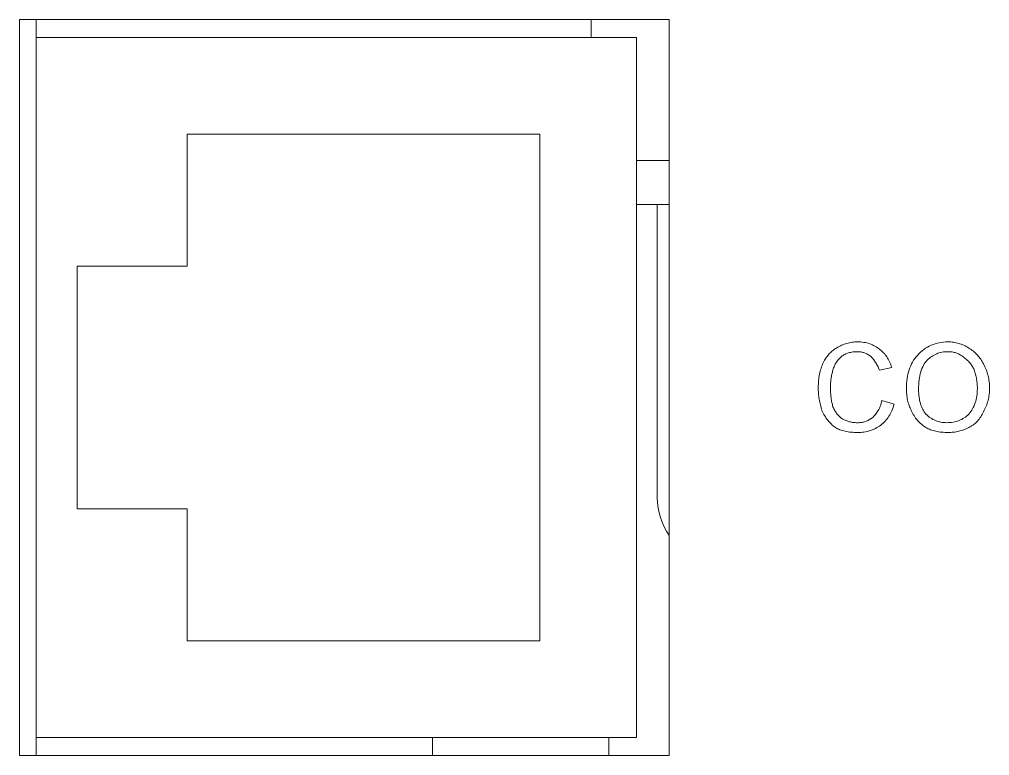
# Model space of a CAD drawing. Extents: x -194 to 239, y -574 to -265.
# Drawn here: x -90.91 to -83.94, y -329.34 to -324.06 of the extents above; entities that cross this region are included whole.
import ezdxf

# ---------------------------------------------------------------- set-up
doc = ezdxf.new("R2010")
doc.units = 0
doc.header["$LTSCALE"] = 0.5
doc.layers.add('VISIBLE', color=7, linetype='CONTINUOUS', lineweight=0)

msp = doc.modelspace()

# ---------------------------------------------------------------- linework, layer by layer
at = {"layer": 'VISIBLE', "color": 7, "lineweight": 5}
for p, q in [((-90.9056, -324.05886), (-86.24089, -324.05886)), ((-90.9056, -329.34026), (-90.9056, -324.05886)), ((-90.78543, -324.05886), (-90.78543, -324.18852)), ((-86.80066, -324.05886), (-86.80066, -324.18852)), ((-86.80066, -324.05886), (-86.80066, -324.18852)), ((-86.24089, -324.05886), (-86.24089, -329.34026)), ((-90.78543, -324.18852), (-90.78543, -329.21059)), ((-90.78543, -324.18852), (-86.47492, -324.18852)), ((-86.47492, -329.21059), (-86.47492, -324.18852)), ((-89.70069, -324.88111), (-87.17068, -324.88111)), ((-89.70069, -325.82986), (-89.70069, -324.88111)), ((-87.17068, -324.88111), (-87.17068, -328.518)), ((-86.24089, -325.07086), (-86.47492, -325.07086)), ((-86.47492, -325.38711), (-86.24089, -325.38711)), ((-86.32627, -327.49019), (-86.32627, -325.38711)), ((-90.49132, -327.56925), (-90.49132, -325.82986)), ((-90.49132, -325.82986), (-89.70069, -325.82986)), ((-85.06129, -326.43059), (-85.05411, -326.42552)), ((-85.05411, -326.42552), (-85.04674, -326.42071)), ((-85.04674, -326.42071), (-85.03915, -326.41618)), ((-85.03915, -326.41618), (-85.03033, -326.41086)), ((-85.03033, -326.41086), (-85.02145, -326.40589)), ((-85.02145, -326.40589), (-85.01249, -326.40125)), ((-85.01249, -326.40125), (-85.00346, -326.39697)), ((-85.00346, -326.39697), (-84.99437, -326.39302)), ((-84.99437, -326.39302), (-84.98521, -326.38942)), ((-84.98521, -326.38942), (-84.97598, -326.38616)), ((-84.97598, -326.38616), (-84.96668, -326.38324)), ((-84.96668, -326.38324), (-84.95731, -326.38067)), ((-84.95731, -326.38067), (-84.94787, -326.37844)), ((-84.94787, -326.37844), (-84.93837, -326.37655)), ((-84.93837, -326.37655), (-84.92879, -326.375)), ((-84.92879, -326.375), (-84.91915, -326.3738)), ((-84.91915, -326.3738), (-84.90944, -326.37294)), ((-84.90944, -326.37294), (-84.89966, -326.37243)), ((-84.89966, -326.37243), (-84.88981, -326.37226)), ((-84.88981, -326.37226), (-84.87787, -326.37246)), ((-84.87787, -326.37246), (-84.8662, -326.37308)), ((-84.8662, -326.37308), (-84.85481, -326.37411)), ((-84.85481, -326.37411), (-84.84369, -326.37555)), ((-84.84369, -326.37555), (-84.83285, -326.37741)), ((-84.83285, -326.37741), (-84.82228, -326.37967)), ((-84.82228, -326.37967), (-84.81198, -326.38235)), ((-84.81198, -326.38235), (-84.80196, -326.38544)), ((-84.80196, -326.38544), (-84.79222, -326.38894)), ((-84.79222, -326.38894), (-84.78275, -326.39285)), ((-84.78275, -326.39285), (-84.77355, -326.39717)), ((-84.77355, -326.39717), (-84.76463, -326.40191)), ((-84.76463, -326.40191), (-84.75598, -326.40705)), ((-84.75598, -326.40705), (-84.74761, -326.41261)), ((-84.74761, -326.41261), (-84.73951, -326.41858)), ((-84.73951, -326.41858), (-84.73169, -326.42497)), ((-84.73169, -326.42497), (-84.72414, -326.43063)), ((-84.42487, -326.43605), (-84.41269, -326.42661)), ((-84.41269, -326.42661), (-84.40016, -326.41793)), ((-84.40016, -326.41793), (-84.3873, -326.41001)), ((-84.3873, -326.41001), (-84.37408, -326.40283)), ((-84.37408, -326.40283), (-84.36053, -326.39642)), ((-84.36053, -326.39642), (-84.34663, -326.39075)), ((-84.34663, -326.39075), (-84.33239, -326.38585)), ((-84.33239, -326.38585), (-84.31781, -326.3817)), ((-84.31781, -326.3817), (-84.30288, -326.3783)), ((-84.30288, -326.3783), (-84.28761, -326.37566)), ((-84.28761, -326.37566), (-84.272, -326.37377)), ((-84.272, -326.37377), (-84.25604, -326.37264)), ((-84.25604, -326.37264), (-84.23974, -326.37226)), ((-84.23974, -326.37226), (-84.22989, -326.37243)), ((-84.22989, -326.37243), (-84.22011, -326.37294)), ((-84.22011, -326.37294), (-84.2104, -326.3738)), ((-84.2104, -326.3738), (-84.20076, -326.375)), ((-84.20076, -326.375), (-84.19118, -326.37655)), ((-84.19118, -326.37655), (-84.18168, -326.37844)), ((-84.18168, -326.37844), (-84.17224, -326.38067)), ((-84.17224, -326.38067), (-84.16287, -326.38324)), ((-84.16287, -326.38324), (-84.15357, -326.38616)), ((-84.15357, -326.38616), (-84.14434, -326.38942)), ((-84.14434, -326.38942), (-84.13518, -326.39302)), ((-84.13518, -326.39302), (-84.12609, -326.39697)), ((-84.12609, -326.39697), (-84.11706, -326.40125)), ((-84.11706, -326.40125), (-84.10811, -326.40589)), ((-84.10811, -326.40589), (-84.09922, -326.41086)), ((-84.09922, -326.41086), (-84.0904, -326.41618)), ((-84.0904, -326.41618), (-84.08175, -326.42178)), ((-84.08175, -326.42178), (-84.07338, -326.42757)), ((-84.07338, -326.42757), (-84.06528, -326.43358)), ((-85.12659, -326.50458), (-85.12168, -326.49648)), ((-85.12168, -326.49648), (-85.11657, -326.48866)), ((-85.11657, -326.48866), (-85.11125, -326.48111)), ((-85.11125, -326.48111), (-85.10572, -326.47383)), ((-85.10572, -326.47383), (-85.09999, -326.46683)), ((-85.09999, -326.46683), (-85.09406, -326.46011)), ((-85.09406, -326.46011), (-85.08792, -326.45365)), ((-85.08792, -326.45365), (-85.08157, -326.44748)), ((-85.08157, -326.44748), (-85.07501, -326.44158)), ((-85.07501, -326.44158), (-85.06825, -326.43595)), ((-85.06825, -326.43595), (-85.06129, -326.43059)), ((-85.02433, -326.49689), (-85.02889, -326.50221)), ((-85.01956, -326.49178), (-85.02433, -326.49689)), ((-85.01458, -326.48687), (-85.01956, -326.49178)), ((-85.0094, -326.48217), (-85.01458, -326.48687)), ((-85.00401, -326.47768), (-85.0094, -326.48217)), ((-84.99842, -326.47342), (-85.00401, -326.47768)), ((-84.99262, -326.46944), (-84.99842, -326.47342)), ((-84.98662, -326.46573), (-84.99262, -326.46944)), ((-84.9804, -326.4623), (-84.98662, -326.46573)), ((-84.97399, -326.45915), (-84.9804, -326.4623)), ((-84.96736, -326.45626), (-84.97399, -326.45915)), ((-84.96054, -326.45365), (-84.96736, -326.45626)), ((-84.9535, -326.45132), (-84.96054, -326.45365)), ((-84.94626, -326.44926), (-84.9535, -326.45132)), ((-84.93881, -326.44748), (-84.94626, -326.44926)), ((-84.93116, -326.44597), (-84.93881, -326.44748)), ((-84.9233, -326.44473), (-84.93116, -326.44597)), ((-84.91524, -326.44377), (-84.9233, -326.44473)), ((-84.90697, -326.44309), (-84.91524, -326.44377)), ((-84.89849, -326.44267), (-84.90697, -326.44309)), ((-84.88981, -326.44254), (-84.89849, -326.44267)), ((-84.88326, -326.44267), (-84.88981, -326.44254)), ((-84.87677, -326.44309), (-84.88326, -326.44267)), ((-84.87036, -326.44377), (-84.87677, -326.44309)), ((-84.86401, -326.44473), (-84.87036, -326.44377)), ((-84.85773, -326.44597), (-84.86401, -326.44473)), ((-84.85152, -326.44748), (-84.85773, -326.44597)), ((-84.84537, -326.44926), (-84.85152, -326.44748)), ((-84.8393, -326.45132), (-84.84537, -326.44926)), ((-84.83329, -326.45365), (-84.8393, -326.45132)), ((-84.82736, -326.45626), (-84.83329, -326.45365)), ((-84.82149, -326.45915), (-84.82736, -326.45626)), ((-84.81569, -326.4623), (-84.82149, -326.45915)), ((-84.80996, -326.46573), (-84.81569, -326.4623)), ((-84.8043, -326.46944), (-84.80996, -326.46573)), ((-84.7987, -326.47342), (-84.8043, -326.46944)), ((-84.79318, -326.47768), (-84.7987, -326.47342)), ((-84.78882, -326.48217), (-84.79318, -326.47768)), ((-84.78453, -326.48687), (-84.78882, -326.48217)), ((-84.78031, -326.49178), (-84.78453, -326.48687)), ((-84.77616, -326.49689), (-84.78031, -326.49178)), ((-84.77208, -326.50221), (-84.77616, -326.49689)), ((-84.72414, -326.43063), (-84.71686, -326.43663)), ((-84.71686, -326.43663), (-84.70986, -326.44298)), ((-84.70986, -326.44298), (-84.70314, -326.44967)), ((-84.70314, -326.44967), (-84.69668, -326.45671)), ((-84.69668, -326.45671), (-84.69051, -326.46409)), ((-84.69051, -326.46409), (-84.68461, -326.47181)), ((-84.68461, -326.47181), (-84.67898, -326.47987)), ((-84.67898, -326.47987), (-84.67362, -326.48828)), ((-84.67362, -326.48828), (-84.66855, -326.49703)), ((-84.66855, -326.49703), (-84.66374, -326.50612)), ((-84.48623, -326.504), (-84.47789, -326.49181)), ((-84.47789, -326.49181), (-84.46893, -326.48011)), ((-84.46893, -326.48011), (-84.45936, -326.46889)), ((-84.45936, -326.46889), (-84.44821, -326.45719)), ((-84.44821, -326.45719), (-84.43671, -326.44624)), ((-84.43671, -326.44624), (-84.42487, -326.43605)), ((-84.38129, -326.49658), (-84.38908, -326.50403)), ((-84.3733, -326.48962), (-84.38129, -326.49658)), ((-84.36509, -326.48313), (-84.3733, -326.48962)), ((-84.35669, -326.47713), (-84.36509, -326.48313)), ((-84.34807, -326.4716), (-84.35669, -326.47713)), ((-84.33925, -326.46656), (-84.34807, -326.4716)), ((-84.33023, -326.46199), (-84.33925, -326.46656)), ((-84.321, -326.45791), (-84.33023, -326.46199)), ((-84.31156, -326.45431), (-84.321, -326.45791)), ((-84.30192, -326.45118), (-84.31156, -326.45431)), ((-84.29207, -326.44854), (-84.30192, -326.45118)), ((-84.28202, -326.44638), (-84.29207, -326.44854)), ((-84.27176, -326.4447), (-84.28202, -326.44638)), ((-84.26129, -326.4435), (-84.27176, -326.4447)), ((-84.25062, -326.44278), (-84.26129, -326.4435)), ((-84.23974, -326.44254), (-84.25062, -326.44278)), ((-84.23212, -326.44267), (-84.23974, -326.44254)), ((-84.22464, -326.44309), (-84.23212, -326.44267)), ((-84.2173, -326.44377), (-84.22464, -326.44309)), ((-84.21009, -326.44473), (-84.2173, -326.44377)), ((-84.20302, -326.44597), (-84.21009, -326.44473)), ((-84.19609, -326.44748), (-84.20302, -326.44597)), ((-84.1893, -326.44926), (-84.19609, -326.44748)), ((-84.18264, -326.45132), (-84.1893, -326.44926)), ((-84.17612, -326.45365), (-84.18264, -326.45132)), ((-84.16974, -326.45626), (-84.17612, -326.45365)), ((-84.16349, -326.45915), (-84.16974, -326.45626)), ((-84.15738, -326.4623), (-84.16349, -326.45915)), ((-84.15141, -326.46573), (-84.15738, -326.4623)), ((-84.14558, -326.46944), (-84.15141, -326.46573)), ((-84.13988, -326.47342), (-84.14558, -326.46944)), ((-84.13432, -326.47768), (-84.13988, -326.47342)), ((-84.12784, -326.48214), (-84.13432, -326.47768)), ((-84.12156, -326.48673), (-84.12784, -326.48214)), ((-84.11548, -326.49147), (-84.12156, -326.48673)), ((-84.10961, -326.49634), (-84.11548, -326.49147)), ((-84.10395, -326.50135), (-84.10961, -326.49634)), ((-84.06528, -326.43358), (-84.05746, -326.43979)), ((-84.05746, -326.43979), (-84.04991, -326.44621)), ((-84.04991, -326.44621), (-84.04263, -326.45283)), ((-84.04263, -326.45283), (-84.03563, -326.45966)), ((-84.03563, -326.45966), (-84.0289, -326.46669)), ((-84.0289, -326.46669), (-84.02245, -326.47394)), ((-84.02245, -326.47394), (-84.01628, -326.48138)), ((-84.01628, -326.48138), (-84.01037, -326.48903)), ((-84.01037, -326.48903), (-84.00475, -326.49689)), ((-84.00475, -326.49689), (-83.99939, -326.50496)), ((-85.15432, -326.57273), (-85.15116, -326.56223)), ((-85.15116, -326.56223), (-85.14773, -326.55187)), ((-85.14773, -326.55187), (-85.14402, -326.54164)), ((-85.14402, -326.54164), (-85.14004, -326.53155)), ((-85.14004, -326.53155), (-85.13579, -326.5216)), ((-85.13579, -326.5216), (-85.13129, -326.51295)), ((-85.13129, -326.51295), (-85.12659, -326.50458)), ((-85.06321, -326.56672), (-85.06551, -326.57431)), ((-85.0607, -326.55935), (-85.06321, -326.56672)), ((-85.05799, -326.55217), (-85.0607, -326.55935)), ((-85.05508, -326.54521), (-85.05799, -326.55217)), ((-85.05195, -326.53845), (-85.05508, -326.54521)), ((-85.04862, -326.53189), (-85.05195, -326.53845)), ((-85.04509, -326.52555), (-85.04862, -326.53189)), ((-85.04135, -326.5194), (-85.04509, -326.52555)), ((-85.0374, -326.51347), (-85.04135, -326.5194)), ((-85.03325, -326.50774), (-85.0374, -326.51347)), ((-85.02889, -326.50221), (-85.03325, -326.50774)), ((-84.76806, -326.50774), (-84.77208, -326.50221)), ((-84.76411, -326.51347), (-84.76806, -326.50774)), ((-84.76024, -326.5194), (-84.76411, -326.51347)), ((-84.75643, -326.52555), (-84.76024, -326.5194)), ((-84.75269, -326.53189), (-84.75643, -326.52555)), ((-84.74902, -326.53845), (-84.75269, -326.53189)), ((-84.74541, -326.54521), (-84.74902, -326.53845)), ((-84.74188, -326.55217), (-84.74541, -326.54521)), ((-84.73841, -326.55935), (-84.74188, -326.55217)), ((-84.73501, -326.56672), (-84.73841, -326.55935)), ((-84.73169, -326.57431), (-84.73501, -326.56672)), ((-84.64384, -326.55674), (-84.73169, -326.57431)), ((-84.66374, -326.50612), (-84.65921, -326.51556)), ((-84.65921, -326.51556), (-84.65496, -326.52534)), ((-84.65496, -326.52534), (-84.65098, -326.53546)), ((-84.65098, -326.53546), (-84.64727, -326.54593)), ((-84.64727, -326.54593), (-84.64384, -326.55674)), ((-84.51866, -326.57211), (-84.51341, -326.55753)), ((-84.51341, -326.55753), (-84.50754, -326.54342)), ((-84.50754, -326.54342), (-84.50105, -326.5298)), ((-84.50105, -326.5298), (-84.49395, -326.51666)), ((-84.49395, -326.51666), (-84.48623, -326.504)), ((-84.42655, -326.5625), (-84.43112, -326.57465)), ((-84.42151, -326.55104), (-84.42655, -326.5625)), ((-84.41598, -326.54027), (-84.42151, -326.55104)), ((-84.40998, -326.53018), (-84.41598, -326.54027)), ((-84.40349, -326.52078), (-84.40998, -326.53018)), ((-84.39653, -326.51206), (-84.40349, -326.52078)), ((-84.38908, -326.50403), (-84.39653, -326.51206)), ((-84.0985, -326.5065), (-84.10395, -326.50135)), ((-84.09325, -326.51179), (-84.0985, -326.5065)), ((-84.0882, -326.51721), (-84.09325, -326.51179)), ((-84.08336, -326.52277), (-84.0882, -326.51721)), ((-84.07873, -326.52846), (-84.08336, -326.52277)), ((-84.0743, -326.5343), (-84.07873, -326.52846)), ((-84.07008, -326.54027), (-84.0743, -326.5343)), ((-84.06607, -326.54638), (-84.07008, -326.54027)), ((-84.06226, -326.55262), (-84.06607, -326.54638)), ((-84.05866, -326.559), (-84.06226, -326.55262)), ((-84.05526, -326.56552), (-84.05866, -326.559)), ((-84.05207, -326.57328), (-84.05526, -326.56552)), ((-83.99939, -326.50496), (-83.99431, -326.51323)), ((-83.99431, -326.51323), (-83.98951, -326.5217)), ((-83.98951, -326.5217), (-83.98498, -326.53038)), ((-83.98498, -326.53038), (-83.97966, -326.54034)), ((-83.97966, -326.54034), (-83.97469, -326.55042)), ((-83.97469, -326.55042), (-83.97005, -326.56065)), ((-83.97005, -326.56065), (-83.96576, -326.57101)), ((-85.16749, -326.63862), (-85.16598, -326.62729)), ((-85.16598, -326.62729), (-85.1642, -326.6161)), ((-85.1642, -326.6161), (-85.16214, -326.60505)), ((-85.16214, -326.60505), (-85.15981, -326.59414)), ((-85.15981, -326.59414), (-85.1572, -326.58337)), ((-85.1572, -326.58337), (-85.15432, -326.57273)), ((-85.07868, -326.6358), (-85.07971, -326.64349)), ((-85.07752, -326.62811), (-85.07868, -326.6358)), ((-85.07621, -326.62043), (-85.07752, -326.62811)), ((-85.07477, -326.61274), (-85.07621, -326.62043)), ((-85.07319, -326.60505), (-85.07477, -326.61274)), ((-85.07148, -326.59737), (-85.07319, -326.60505)), ((-85.06963, -326.58968), (-85.07148, -326.59737)), ((-85.06763, -326.58199), (-85.06963, -326.58968)), ((-85.06551, -326.57431), (-85.06763, -326.58199)), ((-84.53564, -326.65224), (-84.53348, -326.63525)), ((-84.53348, -326.63525), (-84.5307, -326.61875)), ((-84.5307, -326.61875), (-84.5273, -326.60272)), ((-84.5273, -326.60272), (-84.52329, -326.58718)), ((-84.52329, -326.58718), (-84.51866, -326.57211)), ((-84.44457, -326.6301), (-84.44673, -326.64568)), ((-84.44193, -326.61521), (-84.44457, -326.6301)), ((-84.4388, -326.60101), (-84.44193, -326.61521)), ((-84.4352, -326.58749), (-84.4388, -326.60101)), ((-84.43112, -326.57465), (-84.4352, -326.58749)), ((-84.04908, -326.58117), (-84.05207, -326.57328)), ((-84.0463, -326.5892), (-84.04908, -326.58117)), ((-84.04373, -326.59737), (-84.0463, -326.5892)), ((-84.04136, -326.60567), (-84.04373, -326.59737)), ((-84.0392, -326.61411), (-84.04136, -326.60567)), ((-84.03724, -326.62269), (-84.0392, -326.61411)), ((-84.03549, -326.63141), (-84.03724, -326.62269)), ((-84.03395, -326.64026), (-84.03549, -326.63141)), ((-83.96576, -326.57101), (-83.96182, -326.58151)), ((-83.96182, -326.58151), (-83.95822, -326.59215)), ((-83.95822, -326.59215), (-83.95496, -326.60293)), ((-83.95496, -326.60293), (-83.95204, -326.61384)), ((-83.95204, -326.61384), (-83.94946, -326.62489)), ((-83.94946, -326.62489), (-83.94723, -326.63608)), ((-83.94723, -326.63608), (-83.94535, -326.6474)), ((-85.17092, -326.69729), (-85.17079, -326.68528)), ((-85.17082, -326.70824), (-85.17092, -326.69729)), ((-85.17079, -326.68528), (-85.17038, -326.67341)), ((-85.17038, -326.67341), (-85.16969, -326.66168)), ((-85.16969, -326.66168), (-85.16873, -326.65008)), ((-85.16873, -326.65008), (-85.16749, -326.63862)), ((-85.08301, -326.68961), (-85.08308, -326.69729)), ((-85.08308, -326.69729), (-85.08301, -326.70711)), ((-85.0828, -326.68192), (-85.08301, -326.68961)), ((-85.08246, -326.67423), (-85.0828, -326.68192)), ((-85.08198, -326.66655), (-85.08246, -326.67423)), ((-85.08136, -326.65886), (-85.08198, -326.66655)), ((-85.08061, -326.65117), (-85.08136, -326.65886)), ((-85.07971, -326.64349), (-85.08061, -326.65117)), ((-84.53842, -326.70608), (-84.53811, -326.68765)), ((-84.53828, -326.71699), (-84.53842, -326.70608)), ((-84.53811, -326.68765), (-84.53719, -326.6697)), ((-84.53719, -326.6697), (-84.53564, -326.65224)), ((-84.45033, -326.69654), (-84.45057, -326.71486)), ((-84.44961, -326.6789), (-84.45033, -326.69654)), ((-84.44841, -326.66195), (-84.44961, -326.6789)), ((-84.44673, -326.64568), (-84.44841, -326.66195)), ((-84.03261, -326.64925), (-84.03395, -326.64026)), ((-84.03148, -326.65838), (-84.03261, -326.64925)), ((-84.03055, -326.66765), (-84.03148, -326.65838)), ((-84.02983, -326.67705), (-84.03055, -326.66765)), ((-84.02932, -326.68659), (-84.02983, -326.67705)), ((-84.02901, -326.69627), (-84.02932, -326.68659)), ((-84.02915, -326.72018), (-84.0289, -326.70608)), ((-84.0289, -326.70608), (-84.02901, -326.69627)), ((-83.94535, -326.6474), (-83.9438, -326.65886)), ((-83.9438, -326.65886), (-83.9426, -326.67046)), ((-83.9426, -326.67046), (-83.94174, -326.6822)), ((-83.94174, -326.6822), (-83.94123, -326.69407)), ((-83.94123, -326.69407), (-83.94106, -326.70608)), ((-83.94106, -326.70608), (-83.94123, -326.71703)), ((-85.17051, -326.71912), (-85.17082, -326.70824)), ((-85.17, -326.72993), (-85.17051, -326.71912)), ((-85.16928, -326.74067), (-85.17, -326.72993)), ((-85.16835, -326.75134), (-85.16928, -326.74067)), ((-85.16722, -326.76194), (-85.16835, -326.75134)), ((-85.16588, -326.77248), (-85.16722, -326.76194)), ((-85.16434, -326.78295), (-85.16588, -326.77248)), ((-85.08301, -326.70711), (-85.0828, -326.71679)), ((-85.0828, -326.71679), (-85.08246, -326.72633)), ((-85.08246, -326.72633), (-85.08198, -326.73573)), ((-85.08198, -326.73573), (-85.08136, -326.74499)), ((-85.08136, -326.74499), (-85.08061, -326.75412)), ((-85.08061, -326.75412), (-85.07971, -326.76311)), ((-85.07971, -326.76311), (-85.07868, -326.77197)), ((-85.07868, -326.77197), (-85.07752, -326.78068)), ((-84.53787, -326.72777), (-84.53828, -326.71699)), ((-84.53719, -326.7384), (-84.53787, -326.72777)), ((-84.53623, -326.74891), (-84.53719, -326.7384)), ((-84.53499, -326.75927), (-84.53623, -326.74891)), ((-84.53348, -326.76949), (-84.53499, -326.75927)), ((-84.5317, -326.77958), (-84.53348, -326.76949)), ((-84.45057, -326.71486), (-84.45037, -326.72893)), ((-84.45037, -326.72893), (-84.44975, -326.74259)), ((-84.44975, -326.74259), (-84.44872, -326.75584)), ((-84.44872, -326.75584), (-84.44728, -326.76867)), ((-84.44728, -326.76867), (-84.44543, -326.78109)), ((-84.03755, -326.78555), (-84.03491, -326.77317)), ((-84.03491, -326.77317), (-84.03275, -326.76044)), ((-84.03275, -326.76044), (-84.03107, -326.74736)), ((-84.03107, -326.74736), (-84.02987, -326.73394)), ((-84.02987, -326.73394), (-84.02915, -326.72018)), ((-83.94723, -326.77073), (-83.94946, -326.78126)), ((-83.94535, -326.76013), (-83.94723, -326.77073)), ((-83.9438, -326.74945), (-83.94535, -326.76013)), ((-83.9426, -326.73871), (-83.9438, -326.74945)), ((-83.94174, -326.7279), (-83.9426, -326.73871)), ((-83.94123, -326.71703), (-83.94174, -326.7279)), ((-85.16259, -326.79334), (-85.16434, -326.78295)), ((-85.16063, -326.80367), (-85.16259, -326.79334)), ((-85.15847, -326.81393), (-85.16063, -326.80367)), ((-85.1561, -326.82412), (-85.15847, -326.81393)), ((-85.15353, -326.83425), (-85.1561, -326.82412)), ((-85.15075, -326.8443), (-85.15353, -326.83425)), ((-85.14776, -326.85429), (-85.15075, -326.8443)), ((-85.07752, -326.78068), (-85.07621, -326.78926)), ((-85.07621, -326.78926), (-85.07477, -326.7977)), ((-85.07477, -326.7977), (-85.07319, -326.80601)), ((-85.07319, -326.80601), (-85.07148, -326.81417)), ((-85.07148, -326.81417), (-85.06963, -326.8222)), ((-85.06963, -326.8222), (-85.06763, -326.8301)), ((-85.06763, -326.8301), (-85.06551, -326.83785)), ((-85.06551, -326.83785), (-85.06214, -326.8454)), ((-85.06214, -326.8454), (-85.05864, -326.85268)), ((-84.73224, -326.84828), (-84.72853, -326.83991)), ((-84.72853, -326.83991), (-84.7251, -326.83126)), ((-84.7251, -326.83126), (-84.72194, -326.82234)), ((-84.72194, -326.82234), (-84.71906, -326.81314)), ((-84.71906, -326.81314), (-84.71645, -326.80367)), ((-84.71645, -326.80367), (-84.71412, -326.79393)), ((-84.71412, -326.79393), (-84.62627, -326.82028)), ((-84.63354, -326.84375), (-84.6377, -326.85497)), ((-84.62973, -326.83219), (-84.63354, -326.84375)), ((-84.62627, -326.82028), (-84.62973, -326.83219)), ((-84.52964, -326.78953), (-84.5317, -326.77958)), ((-84.5273, -326.79935), (-84.52964, -326.78953)), ((-84.5247, -326.80903), (-84.5273, -326.79935)), ((-84.52181, -326.81857), (-84.5247, -326.80903)), ((-84.51866, -326.82797), (-84.52181, -326.81857)), ((-84.51522, -326.83723), (-84.51866, -326.82797)), ((-84.51152, -326.84636), (-84.51522, -326.83723)), ((-84.44543, -326.78109), (-84.44316, -326.7931)), ((-84.44316, -326.7931), (-84.44048, -326.8047)), ((-84.44048, -326.8047), (-84.4374, -326.81589)), ((-84.4374, -326.81589), (-84.4339, -326.82666)), ((-84.4339, -326.82666), (-84.42998, -326.83703)), ((-84.42998, -326.83703), (-84.42566, -326.84698)), ((-84.06349, -326.85268), (-84.05797, -326.84235)), ((-84.05797, -326.84235), (-84.05293, -326.83167)), ((-84.05293, -326.83167), (-84.04836, -326.82066)), ((-84.04836, -326.82066), (-84.04428, -326.8093)), ((-84.04428, -326.8093), (-84.04068, -326.7976)), ((-84.04068, -326.7976), (-84.03755, -326.78555)), ((-83.97005, -326.84303), (-83.97469, -326.85309)), ((-83.96576, -326.83291), (-83.97005, -326.84303)), ((-83.96182, -326.82272), (-83.96576, -326.83291)), ((-83.95822, -326.81246), (-83.96182, -326.82272)), ((-83.95496, -326.80213), (-83.95822, -326.81246)), ((-83.95204, -326.79173), (-83.95496, -326.80213)), ((-83.94946, -326.78126), (-83.95204, -326.79173)), ((-85.14457, -326.86421), (-85.14776, -326.85429)), ((-85.14007, -326.87395), (-85.14457, -326.86421)), ((-85.13537, -326.88342), (-85.14007, -326.87395)), ((-85.13047, -326.89262), (-85.13537, -326.88342)), ((-85.12535, -326.90154), (-85.13047, -326.89262)), ((-85.12003, -326.91019), (-85.12535, -326.90154)), ((-85.11451, -326.91856), (-85.12003, -326.91019)), ((-85.05864, -326.85268), (-85.05501, -326.85968)), ((-85.05501, -326.85968), (-85.05123, -326.8664)), ((-85.05123, -326.8664), (-85.04732, -326.87285)), ((-85.04732, -326.87285), (-85.04327, -326.87903)), ((-85.04327, -326.87903), (-85.03908, -326.88493)), ((-85.03908, -326.88493), (-85.03476, -326.89056)), ((-85.03476, -326.89056), (-85.0303, -326.89591)), ((-85.0303, -326.89591), (-85.0257, -326.90099)), ((-85.0257, -326.90099), (-85.02097, -326.9058)), ((-85.02097, -326.9058), (-85.01609, -326.91033)), ((-85.01609, -326.91033), (-85.01108, -326.91458)), ((-85.01108, -326.91458), (-85.00594, -326.91856)), ((-84.78439, -326.91691), (-84.77794, -326.91129)), ((-84.77794, -326.91129), (-84.77177, -326.90538)), ((-84.77177, -326.90538), (-84.76586, -326.89921)), ((-84.76586, -326.89921), (-84.76024, -326.89276)), ((-84.76024, -326.89276), (-84.75488, -326.88603)), ((-84.75488, -326.88603), (-84.7498, -326.87903)), ((-84.7498, -326.87903), (-84.745, -326.87175)), ((-84.745, -326.87175), (-84.74047, -326.86421)), ((-84.74047, -326.86421), (-84.73622, -326.85638)), ((-84.73622, -326.85638), (-84.73224, -326.84828)), ((-84.66982, -326.9151), (-84.67637, -326.92391)), ((-84.6636, -326.90593), (-84.66982, -326.9151)), ((-84.65774, -326.89643), (-84.6636, -326.90593)), ((-84.65221, -326.88658), (-84.65774, -326.89643)), ((-84.64703, -326.87639), (-84.65221, -326.88658)), ((-84.64219, -326.86585), (-84.64703, -326.87639)), ((-84.6377, -326.85497), (-84.64219, -326.86585)), ((-84.50754, -326.85535), (-84.51152, -326.84636)), ((-84.50328, -326.86421), (-84.50754, -326.85535)), ((-84.49875, -326.87395), (-84.50328, -326.86421)), ((-84.49395, -326.88342), (-84.49875, -326.87395)), ((-84.48887, -326.89262), (-84.49395, -326.88342)), ((-84.48352, -326.90154), (-84.48887, -326.89262)), ((-84.47789, -326.91019), (-84.48352, -326.90154)), ((-84.47199, -326.91856), (-84.47789, -326.91019)), ((-84.42566, -326.84698), (-84.42093, -326.85652)), ((-84.42093, -326.85652), (-84.41578, -326.86565)), ((-84.41578, -326.86565), (-84.41022, -326.87436)), ((-84.41022, -326.87436), (-84.40425, -326.88267)), ((-84.40425, -326.88267), (-84.39787, -326.89056)), ((-84.39787, -326.89056), (-84.39008, -326.89801)), ((-84.39008, -326.89801), (-84.38208, -326.90497)), ((-84.38208, -326.90497), (-84.37388, -326.91146)), ((-84.37388, -326.91146), (-84.36547, -326.91746)), ((-84.12334, -326.91746), (-84.11469, -326.91146)), ((-84.11469, -326.91146), (-84.10632, -326.90497)), ((-84.10632, -326.90497), (-84.09822, -326.89801)), ((-84.09822, -326.89801), (-84.0904, -326.89056)), ((-84.0904, -326.89056), (-84.08295, -326.8816)), ((-84.08295, -326.8816), (-84.07599, -326.8723)), ((-84.07599, -326.8723), (-84.0695, -326.86266)), ((-84.0695, -326.86266), (-84.06349, -326.85268)), ((-84.00475, -326.90978), (-84.01037, -326.91811)), ((-83.99939, -326.90109), (-84.00475, -326.90978)), ((-83.99431, -326.89207), (-83.99939, -326.90109)), ((-83.98951, -326.8827), (-83.99431, -326.89207)), ((-83.98498, -326.87299), (-83.98951, -326.8827)), ((-83.97966, -326.86307), (-83.98498, -326.87299)), ((-83.97469, -326.85309), (-83.97966, -326.86307)), ((-85.10878, -326.92666), (-85.11451, -326.91856)), ((-85.10284, -326.93448), (-85.10878, -326.92666)), ((-85.0967, -326.94203), (-85.10284, -326.93448)), ((-85.09035, -326.94931), (-85.0967, -326.94203)), ((-85.0838, -326.95631), (-85.09035, -326.94931)), ((-85.07704, -326.96303), (-85.0838, -326.95631)), ((-85.07007, -326.96949), (-85.07704, -326.96303)), ((-85.0629, -326.97566), (-85.07007, -326.96949)), ((-85.05552, -326.98156), (-85.0629, -326.97566)), ((-85.04794, -326.98719), (-85.05552, -326.98156)), ((-85.00594, -326.91856), (-85.00065, -326.92227)), ((-85.00065, -326.92227), (-84.99523, -326.9257)), ((-84.99523, -326.9257), (-84.98967, -326.92889)), ((-84.98967, -326.92889), (-84.98397, -326.93188)), ((-84.98397, -326.93188), (-84.97814, -326.93465)), ((-84.97814, -326.93465), (-84.97217, -326.93723)), ((-84.97217, -326.93723), (-84.96606, -326.9396)), ((-84.96606, -326.9396), (-84.95982, -326.94176)), ((-84.95982, -326.94176), (-84.95343, -326.94371)), ((-84.95343, -326.94371), (-84.94691, -326.94546)), ((-84.94691, -326.94546), (-84.94026, -326.94701)), ((-84.94026, -326.94701), (-84.93346, -326.94835)), ((-84.93346, -326.94835), (-84.92653, -326.94948)), ((-84.92653, -326.94948), (-84.91946, -326.95041)), ((-84.91946, -326.95041), (-84.91225, -326.95113)), ((-84.91225, -326.95113), (-84.90491, -326.95164)), ((-84.90491, -326.95164), (-84.89743, -326.95195)), ((-84.89743, -326.95195), (-84.88981, -326.95205)), ((-84.88981, -326.95205), (-84.88219, -326.95192)), ((-84.88219, -326.95192), (-84.87471, -326.9515)), ((-84.87471, -326.9515), (-84.86737, -326.95082)), ((-84.86737, -326.95082), (-84.86016, -326.94986)), ((-84.86016, -326.94986), (-84.85309, -326.94862)), ((-84.85309, -326.94862), (-84.84616, -326.94711)), ((-84.84616, -326.94711), (-84.83937, -326.94533)), ((-84.83937, -326.94533), (-84.83271, -326.94327)), ((-84.83271, -326.94327), (-84.82619, -326.94093)), ((-84.82619, -326.94093), (-84.81981, -326.93833)), ((-84.81981, -326.93833), (-84.81356, -326.93544)), ((-84.81356, -326.93544), (-84.80745, -326.93229)), ((-84.80745, -326.93229), (-84.80148, -326.92886)), ((-84.80148, -326.92886), (-84.79565, -326.92515)), ((-84.79565, -326.92515), (-84.78995, -326.92117)), ((-84.78995, -326.92117), (-84.78439, -326.91691)), ((-84.74088, -326.98198), (-84.75018, -326.98754)), ((-84.73179, -326.97601), (-84.74088, -326.98198)), ((-84.7229, -326.96962), (-84.73179, -326.97601)), ((-84.71429, -326.96286), (-84.7229, -326.96962)), ((-84.70602, -326.95576), (-84.71429, -326.96286)), ((-84.69809, -326.94831), (-84.70602, -326.95576)), ((-84.69051, -326.94052), (-84.69809, -326.94831)), ((-84.68327, -326.93239), (-84.69051, -326.94052)), ((-84.67637, -326.92391), (-84.68327, -326.93239)), ((-84.46581, -326.92666), (-84.47199, -326.91856)), ((-84.45936, -326.93448), (-84.46581, -326.92666)), ((-84.45263, -326.94203), (-84.45936, -326.93448)), ((-84.44563, -326.94931), (-84.45263, -326.94203)), ((-84.43836, -326.95631), (-84.44563, -326.94931)), ((-84.43081, -326.96303), (-84.43836, -326.95631)), ((-84.42298, -326.96949), (-84.43081, -326.96303)), ((-84.41489, -326.97566), (-84.42298, -326.96949)), ((-84.40651, -326.98156), (-84.41489, -326.97566)), ((-84.39787, -326.98719), (-84.40651, -326.98156)), ((-84.36547, -326.91746), (-84.35686, -326.92299)), ((-84.35686, -326.92299), (-84.34804, -326.92803)), ((-84.34804, -326.92803), (-84.33901, -326.9326)), ((-84.33901, -326.9326), (-84.32978, -326.93668)), ((-84.32978, -326.93668), (-84.32035, -326.94028)), ((-84.32035, -326.94028), (-84.3107, -326.94341)), ((-84.3107, -326.94341), (-84.30086, -326.94605)), ((-84.30086, -326.94605), (-84.2908, -326.94821)), ((-84.2908, -326.94821), (-84.28054, -326.94989)), ((-84.28054, -326.94989), (-84.27007, -326.95109)), ((-84.27007, -326.95109), (-84.2594, -326.95181)), ((-84.2594, -326.95181), (-84.24852, -326.95205)), ((-84.24852, -326.95205), (-84.23658, -326.95181)), ((-84.23658, -326.95181), (-84.22491, -326.95109)), ((-84.22491, -326.95109), (-84.21352, -326.94989)), ((-84.21352, -326.94989), (-84.2024, -326.94821)), ((-84.2024, -326.94821), (-84.19156, -326.94605)), ((-84.19156, -326.94605), (-84.18099, -326.94341)), ((-84.18099, -326.94341), (-84.1707, -326.94028)), ((-84.1707, -326.94028), (-84.16068, -326.93668)), ((-84.16068, -326.93668), (-84.15093, -326.9326)), ((-84.15093, -326.9326), (-84.14146, -326.92803)), ((-84.14146, -326.92803), (-84.13226, -326.92299)), ((-84.13226, -326.92299), (-84.12334, -326.91746)), ((-84.08175, -326.98263), (-84.0904, -326.98719)), ((-84.07338, -326.97772), (-84.08175, -326.98263)), ((-84.06528, -326.97247), (-84.07338, -326.97772)), ((-84.05746, -326.96688), (-84.06528, -326.97247)), ((-84.04991, -326.96094), (-84.05746, -326.96688)), ((-84.04263, -326.95466), (-84.04991, -326.96094)), ((-84.03563, -326.94804), (-84.04263, -326.95466)), ((-84.0289, -326.94107), (-84.03563, -326.94804)), ((-84.02245, -326.93376), (-84.0289, -326.94107)), ((-84.01628, -326.92611), (-84.02245, -326.93376)), ((-84.01037, -326.91811), (-84.01628, -326.92611)), ((-85.04011, -326.99145), (-85.04794, -326.98719)), ((-85.03202, -326.99543), (-85.04011, -326.99145)), ((-85.02364, -326.99913), (-85.03202, -326.99543)), ((-85.01499, -327.00257), (-85.02364, -326.99913)), ((-85.00607, -327.00572), (-85.01499, -327.00257)), ((-84.99688, -327.0086), (-85.00607, -327.00572)), ((-84.98741, -327.01121), (-84.99688, -327.0086)), ((-84.97766, -327.01355), (-84.98741, -327.01121)), ((-84.96764, -327.01561), (-84.97766, -327.01355)), ((-84.95734, -327.01739), (-84.96764, -327.01561)), ((-84.94678, -327.0189), (-84.95734, -327.01739)), ((-84.93593, -327.02013), (-84.94678, -327.0189)), ((-84.92481, -327.0211), (-84.93593, -327.02013)), ((-84.91342, -327.02178), (-84.92481, -327.0211)), ((-84.90175, -327.02219), (-84.91342, -327.02178)), ((-84.88981, -327.02233), (-84.90175, -327.02219)), ((-84.87784, -327.02213), (-84.88981, -327.02233)), ((-84.86607, -327.02151), (-84.87784, -327.02213)), ((-84.8545, -327.02048), (-84.86607, -327.02151)), ((-84.84314, -327.01904), (-84.8545, -327.02048)), ((-84.83199, -327.01718), (-84.84314, -327.01904)), ((-84.82104, -327.01492), (-84.83199, -327.01718)), ((-84.8103, -327.01224), (-84.82104, -327.01492)), ((-84.79977, -327.00915), (-84.8103, -327.01224)), ((-84.78944, -327.00565), (-84.79977, -327.00915)), ((-84.77932, -327.00174), (-84.78944, -327.00565)), ((-84.7694, -326.99742), (-84.77932, -327.00174)), ((-84.75969, -326.99268), (-84.7694, -326.99742)), ((-84.75018, -326.98754), (-84.75969, -326.99268)), ((-84.39004, -326.99145), (-84.39787, -326.98719)), ((-84.38194, -326.99543), (-84.39004, -326.99145)), ((-84.37357, -326.99913), (-84.38194, -326.99543)), ((-84.36492, -327.00257), (-84.37357, -326.99913)), ((-84.356, -327.00572), (-84.36492, -327.00257)), ((-84.3468, -327.0086), (-84.356, -327.00572)), ((-84.33733, -327.01121), (-84.3468, -327.0086)), ((-84.32759, -327.01355), (-84.33733, -327.01121)), ((-84.31757, -327.01561), (-84.32759, -327.01355)), ((-84.30727, -327.01739), (-84.31757, -327.01561)), ((-84.2967, -327.0189), (-84.30727, -327.01739)), ((-84.28586, -327.02013), (-84.2967, -327.0189)), ((-84.27474, -327.0211), (-84.28586, -327.02013)), ((-84.26335, -327.02178), (-84.27474, -327.0211)), ((-84.25168, -327.02219), (-84.26335, -327.02178)), ((-84.23974, -327.02233), (-84.25168, -327.02219)), ((-84.22989, -327.02219), (-84.23974, -327.02233)), ((-84.22011, -327.02178), (-84.22989, -327.02219)), ((-84.2104, -327.0211), (-84.22011, -327.02178)), ((-84.20076, -327.02013), (-84.2104, -327.0211)), ((-84.19118, -327.0189), (-84.20076, -327.02013)), ((-84.18168, -327.01739), (-84.19118, -327.0189)), ((-84.17224, -327.01561), (-84.18168, -327.01739)), ((-84.16287, -327.01355), (-84.17224, -327.01561)), ((-84.15357, -327.01121), (-84.16287, -327.01355)), ((-84.14434, -327.0086), (-84.15357, -327.01121)), ((-84.13518, -327.00572), (-84.14434, -327.0086)), ((-84.12609, -327.00257), (-84.13518, -327.00572)), ((-84.11706, -326.99913), (-84.12609, -327.00257)), ((-84.10811, -326.99543), (-84.11706, -326.99913)), ((-84.09922, -326.99145), (-84.10811, -326.99543)), ((-84.0904, -326.98719), (-84.09922, -326.99145)), ((-89.70069, -327.56925), (-90.49132, -327.56925)), ((-89.70069, -328.518), (-89.70069, -327.56925)), ((-87.17068, -328.518), (-89.70069, -328.518)), ((-90.78543, -329.21059), (-86.47492, -329.21059)), ((-90.78543, -329.21059), (-90.78543, -329.34026)), ((-87.93917, -329.34026), (-87.93917, -329.21059)), ((-86.67416, -329.34026), (-86.67416, -329.21059)), ((-86.24089, -329.34026), (-90.9056, -329.34026))]:
    msp.add_line(p, q, dxfattribs=at)
msp.add_arc((-85.8519, -327.49019), 0.47438, 179.999998, 214.91521, dxfattribs=at)

doc.saveas('drawing.dxf')
